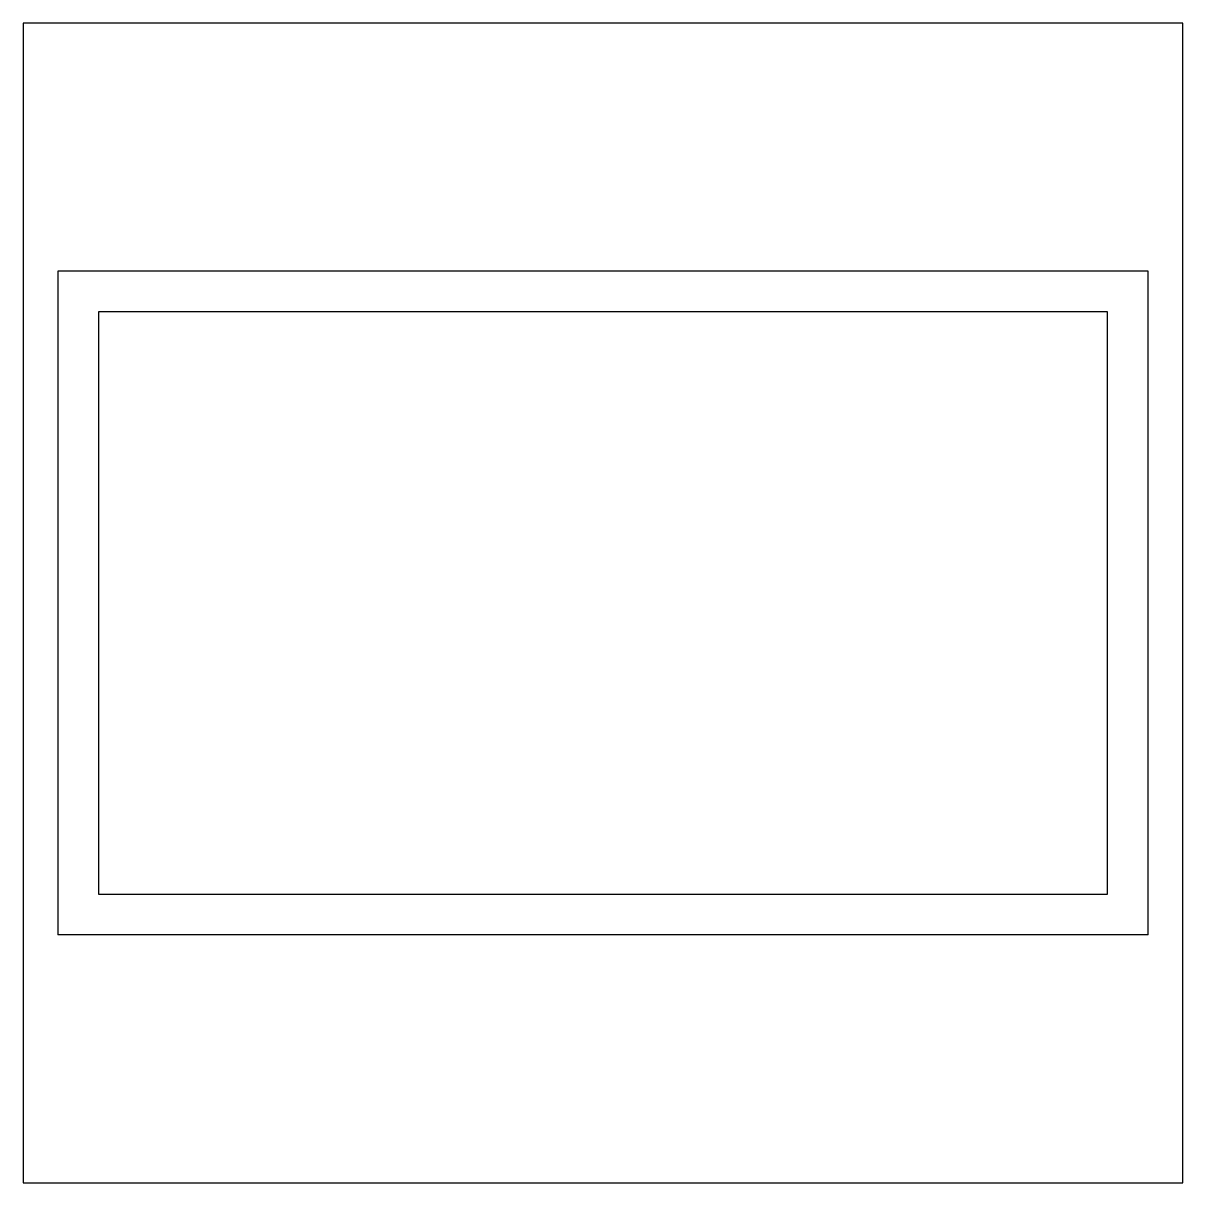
# Model space of a CAD drawing. Header units: millimetres. Extents: x 0 to 1000, y 0 to 1000.
import ezdxf

# ---------------------------------------------------------------- set-up
doc = ezdxf.new("R2010")
doc.units = ezdxf.units.MM
doc.layers.get('0').update_dxf_attribs({"color": 2})
doc.layers.add('1', color=1, linetype='Continuous')
doc.layers.add('2', color=7, linetype='Continuous')

msp = doc.modelspace()

# ---------------------------------------------------------------- linework, layer by layer
at = {"color": 2}
msp.add_lwpolyline([(0, 0), (1000, 0), (1000, 1000), (0, 1000)], close=True, dxfattribs=at)
at = {"layer": '1', "color": 1}
for p, q in [((970.1, 786.1), (29.9, 786.1)), ((29.9, 786.1), (29.9, 213.9)), ((970.1, 213.9), (970.1, 786.1)), ((970.1, 213.9), (29.9, 213.9))]:
    msp.add_line(p, q, dxfattribs=at)
at = {"layer": '2'}
msp.add_lwpolyline([(65.1, 751.5), (934.9, 751.5), (934.9, 248.5), (65.1, 248.5)], close=True, dxfattribs=at)

doc.saveas('drawing.dxf')
